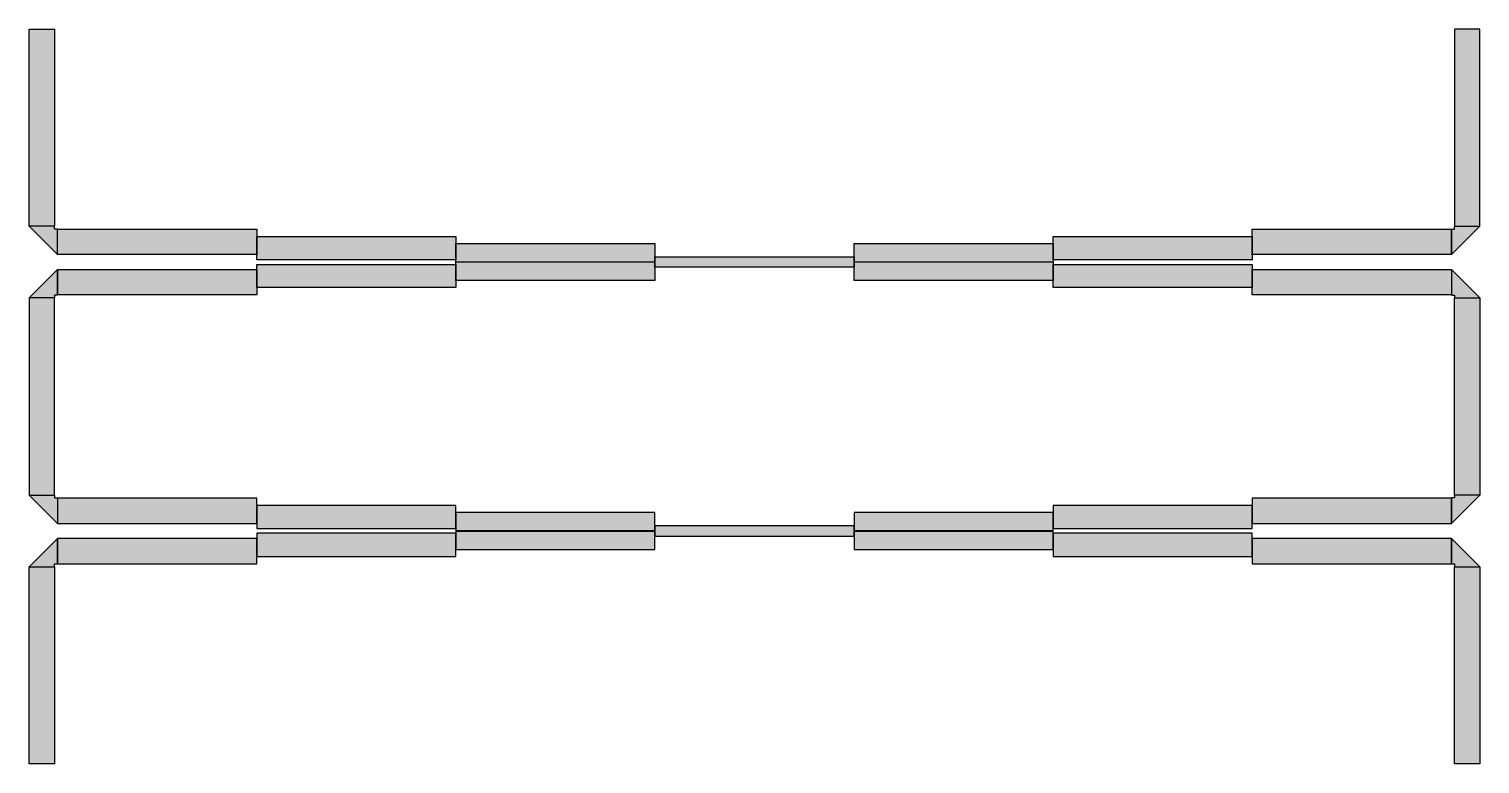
# Model space of a CAD drawing. Header units: millimetres. Extents: x -1.4 to 72.1, y -26.5 to 10.8.
import ezdxf

# ---------------------------------------------------------------- set-up
doc = ezdxf.new("R2010")
doc.units = ezdxf.units.MM
doc.header["$MEASUREMENT"] = 0
doc.layers.add('cond', color=3, linetype='Continuous', true_color=0x00ff00)
doc.layers.add('cond2', color=5, linetype='Continuous', true_color=0x0000ff)

# ---------------------------------------------------------------- blocks, each defined once
blk = doc.blocks.new('Coupler1_3dB_ads_tlines__SLIN__layout_TL4')
at = {"layer": 'cond2'}
blk.add_hatch(color=256, dxfattribs=at).paths.add_polyline_path([(0, -0.65), (0, 0.65), (10, 0.65), (10, -0.65)])
blk.add_lwpolyline([(0, -0.65), (0, 0.65), (10, 0.65), (10, -0.65), (0, -0.65)], close=True, dxfattribs=at)
blk = doc.blocks.new('Coupler1_3dB_ads_tlines__SMITER__layout_Bend6')
at = {"layer": 'cond2'}
blk.add_hatch(color=256, dxfattribs=at).paths.add_polyline_path([(0, 0.65), (0, -0.65), (1.447, 0.797), (0.147, 0.797), (0.147, 0.65)])
blk.add_lwpolyline([(0, 0.65), (0, -0.65), (1.447, 0.797), (0.147, 0.797), (0.147, 0.65), (0, 0.65)], close=True, dxfattribs=at)
blk = doc.blocks.new('Coupler1_3dB_ads_tlines__SLIN__layout_TL3')
at = {"layer": 'cond'}
blk.add_hatch(color=256, dxfattribs=at).paths.add_polyline_path([(0, -0.65), (0, 0.65), (10, 0.65), (10, -0.65)])
blk.add_lwpolyline([(0, -0.65), (0, 0.65), (10, 0.65), (10, -0.65), (0, -0.65)], close=True, dxfattribs=at)
blk = doc.blocks.new('Coupler1_3dB_ads_tlines__SMITER__layout_Bend5')
at = {"layer": 'cond'}
blk.add_hatch(color=256, dxfattribs=at).paths.add_polyline_path([(0, 0.65), (0, -0.65), (1.447, 0.797), (0.147, 0.797), (0.147, 0.65)])
blk.add_lwpolyline([(0, 0.65), (0, -0.65), (1.447, 0.797), (0.147, 0.797), (0.147, 0.65), (0, 0.65)], close=True, dxfattribs=at)
blk = doc.blocks.new('Coupler1_3dB_ads_tlines__SLIN__layout_TL6')
at = {"layer": 'cond2'}
blk.add_hatch(color=256, dxfattribs=at).paths.add_polyline_path([(0, -0.65), (0, 0.65), (10, 0.65), (10, -0.65)])
blk.add_lwpolyline([(0, -0.65), (0, 0.65), (10, 0.65), (10, -0.65), (0, -0.65)], close=True, dxfattribs=at)
blk = doc.blocks.new('Coupler1_3dB_ads_tlines__SMITER__layout_Bend8')
at = {"layer": 'cond2'}
blk.add_hatch(color=256, dxfattribs=at).paths.add_polyline_path([(0, 0.65), (0, -0.65), (1.447, 0.797), (0.147, 0.797), (0.147, 0.65)])
blk.add_lwpolyline([(0, 0.65), (0, -0.65), (1.447, 0.797), (0.147, 0.797), (0.147, 0.65), (0, 0.65)], close=True, dxfattribs=at)
blk = doc.blocks.new('Coupler1_3dB_ads_tlines__SMITER__layout_Bend1')
at = {"layer": 'cond'}
blk.add_hatch(color=256, dxfattribs=at).paths.add_polyline_path([(0, 0.65), (0, -0.65), (1.447, 0.797), (0.147, 0.797), (0.147, 0.65)])
blk.add_lwpolyline([(0, 0.65), (0, -0.65), (1.447, 0.797), (0.147, 0.797), (0.147, 0.65), (0, 0.65)], close=True, dxfattribs=at)
blk = doc.blocks.new('Coupler1_3dB_ads_tlines__SLIN__layout_TL1')
at = {"layer": 'cond'}
blk.add_hatch(color=256, dxfattribs=at).paths.add_polyline_path([(0, -0.65), (0, 0.65), (10, 0.65), (10, -0.65)])
blk.add_lwpolyline([(0, -0.65), (0, 0.65), (10, 0.65), (10, -0.65), (0, -0.65)], close=True, dxfattribs=at)
blk = doc.blocks.new('Coupler1_3dB_ads_tlines__SMITER__layout_Bend2')
at = {"layer": 'cond'}
blk.add_hatch(color=256, dxfattribs=at).paths.add_polyline_path([(0, 0.65), (0, -0.65), (1.447, 0.797), (0.147, 0.797), (0.147, 0.65)])
blk.add_lwpolyline([(0, 0.65), (0, -0.65), (1.447, 0.797), (0.147, 0.797), (0.147, 0.65), (0, 0.65)], close=True, dxfattribs=at)
blk = doc.blocks.new('Coupler1_3dB_ads_tlines__SLIN__layout_TL5')
at = {"layer": 'cond'}
blk.add_hatch(color=256, dxfattribs=at).paths.add_polyline_path([(0, -0.65), (0, 0.65), (10, 0.65), (10, -0.65)])
blk.add_lwpolyline([(0, -0.65), (0, 0.65), (10, 0.65), (10, -0.65), (0, -0.65)], close=True, dxfattribs=at)
blk = doc.blocks.new('Coupler1_3dB_ads_tlines__SMITER__layout_Bend7')
at = {"layer": 'cond'}
blk.add_hatch(color=256, dxfattribs=at).paths.add_polyline_path([(0, 0.65), (0, -0.65), (1.447, 0.797), (0.147, 0.797), (0.147, 0.65)])
blk.add_lwpolyline([(0, 0.65), (0, -0.65), (1.447, 0.797), (0.147, 0.797), (0.147, 0.65), (0, 0.65)], close=True, dxfattribs=at)
blk = doc.blocks.new('Coupler2_8dB_ads_tlines__SOCLIN__layout_CLin6')
at = {"layer": 'cond'}
blk.add_hatch(color=256, dxfattribs=at).paths.add_polyline_path([(0, -0.645), (0, 0.645), (10.1, 0.645), (10.1, -0.645)])
at = {"layer": 'cond2'}
blk.add_hatch(color=256, dxfattribs=at).paths.add_polyline_path([(0, -2.695), (0, -1.405), (10.1, -1.405), (10.1, -2.695)])
at = {"layer": 'cond'}
blk.add_lwpolyline([(0, -0.645), (0, 0.645), (10.1, 0.645), (10.1, -0.645), (0, -0.645)], close=True, dxfattribs=at)
at = {"layer": 'cond2'}
blk.add_lwpolyline([(0, -2.695), (0, -1.405), (10.1, -1.405), (10.1, -2.695), (0, -2.695)], close=True, dxfattribs=at)
blk = doc.blocks.new('Coupler2_8dB_ads_tlines__SOCLIN__layout_CLin4')
at = {"layer": 'cond'}
blk.add_hatch(color=256, dxfattribs=at).paths.add_polyline_path([(0, -0.585), (0, 0.585), (10.1, 0.585), (10.1, -0.585)])
at = {"layer": 'cond2'}
blk.add_hatch(color=256, dxfattribs=at).paths.add_polyline_path([(0, -1.995), (0, -0.825), (10.1, -0.825), (10.1, -1.995)])
at = {"layer": 'cond'}
blk.add_lwpolyline([(0, -0.585), (0, 0.585), (10.1, 0.585), (10.1, -0.585), (0, -0.585)], close=True, dxfattribs=at)
at = {"layer": 'cond2'}
blk.add_lwpolyline([(0, -1.995), (0, -0.825), (10.1, -0.825), (10.1, -1.995), (0, -1.995)], close=True, dxfattribs=at)
blk = doc.blocks.new('Coupler2_8dB_ads_tlines__SOCLIN__layout_CLin2')
at = {"layer": 'cond'}
blk.add_hatch(color=256, dxfattribs=at).paths.add_polyline_path([(0, -0.47), (0, 0.47), (10.1, 0.47), (10.1, -0.47)])
at = {"layer": 'cond2'}
blk.add_hatch(color=256, dxfattribs=at).paths.add_polyline_path([(0, -1.4), (0, -0.46), (10.1, -0.46), (10.1, -1.4)])
at = {"layer": 'cond'}
blk.add_lwpolyline([(0, -0.47), (0, 0.47), (10.1, 0.47), (10.1, -0.47), (0, -0.47)], close=True, dxfattribs=at)
at = {"layer": 'cond2'}
blk.add_lwpolyline([(0, -1.4), (0, -0.46), (10.1, -0.46), (10.1, -1.4), (0, -1.4)], close=True, dxfattribs=at)
blk = doc.blocks.new('Coupler2_8dB_ads_tlines__SBCLIN__layout_CLin1')
at = {"layer": 'cond'}
blk.add_hatch(color=256, dxfattribs=at).paths.add_polyline_path([(0, -0.26), (0, 0.26), (10.1, 0.26), (10.1, -0.26)])
at = {"layer": 'cond2'}
blk.add_hatch(color=256, dxfattribs=at).paths.add_polyline_path([(0, -0.26), (0, 0.26), (10.1, 0.26), (10.1, -0.26)])
at = {"layer": 'cond'}
blk.add_lwpolyline([(0, -0.26), (0, 0.26), (10.1, 0.26), (10.1, -0.26), (0, -0.26)], close=True, dxfattribs=at)
at = {"layer": 'cond2'}
blk.add_lwpolyline([(0, -0.26), (0, 0.26), (10.1, 0.26), (10.1, -0.26), (0, -0.26)], close=True, dxfattribs=at)
blk = doc.blocks.new('Coupler2_8dB_ads_tlines__SOCLIN__layout_CLin8')
at = {"layer": 'cond'}
blk.add_hatch(color=256, dxfattribs=at).paths.add_polyline_path([(0, -0.47), (0, 0.47), (10.1, 0.47), (10.1, -0.47)])
at = {"layer": 'cond2'}
blk.add_hatch(color=256, dxfattribs=at).paths.add_polyline_path([(0, -1.4), (0, -0.46), (10.1, -0.46), (10.1, -1.4)])
at = {"layer": 'cond'}
blk.add_lwpolyline([(0, -0.47), (0, 0.47), (10.1, 0.47), (10.1, -0.47), (0, -0.47)], close=True, dxfattribs=at)
at = {"layer": 'cond2'}
blk.add_lwpolyline([(0, -1.4), (0, -0.46), (10.1, -0.46), (10.1, -1.4), (0, -1.4)], close=True, dxfattribs=at)
blk = doc.blocks.new('Coupler2_8dB_ads_tlines__SOCLIN__layout_CLin9')
at = {"layer": 'cond'}
blk.add_hatch(color=256, dxfattribs=at).paths.add_polyline_path([(0, -0.585), (0, 0.585), (10.1, 0.585), (10.1, -0.585)])
at = {"layer": 'cond2'}
blk.add_hatch(color=256, dxfattribs=at).paths.add_polyline_path([(0, -1.995), (0, -0.825), (10.1, -0.825), (10.1, -1.995)])
at = {"layer": 'cond'}
blk.add_lwpolyline([(0, -0.585), (0, 0.585), (10.1, 0.585), (10.1, -0.585), (0, -0.585)], close=True, dxfattribs=at)
at = {"layer": 'cond2'}
blk.add_lwpolyline([(0, -1.995), (0, -0.825), (10.1, -0.825), (10.1, -1.995), (0, -1.995)], close=True, dxfattribs=at)
blk = doc.blocks.new('Coupler2_8dB_ads_tlines__SOCLIN__layout_CLin10')
at = {"layer": 'cond'}
blk.add_hatch(color=256, dxfattribs=at).paths.add_polyline_path([(0, -0.645), (0, 0.645), (10.1, 0.645), (10.1, -0.645)])
at = {"layer": 'cond2'}
blk.add_hatch(color=256, dxfattribs=at).paths.add_polyline_path([(0, -2.695), (0, -1.405), (10.1, -1.405), (10.1, -2.695)])
at = {"layer": 'cond'}
blk.add_lwpolyline([(0, -0.645), (0, 0.645), (10.1, 0.645), (10.1, -0.645), (0, -0.645)], close=True, dxfattribs=at)
at = {"layer": 'cond2'}
blk.add_lwpolyline([(0, -2.695), (0, -1.405), (10.1, -1.405), (10.1, -2.695), (0, -2.695)], close=True, dxfattribs=at)
blk = doc.blocks.new('Tandem_3dB_coupler_lib__Coupler2_8dB__layout')
for name, p in [('Coupler2_8dB_ads_tlines__SOCLIN__layout_CLin6', (0, 0)), ('Coupler2_8dB_ads_tlines__SOCLIN__layout_CLin4', (10.1, -0.32)), ('Coupler2_8dB_ads_tlines__SOCLIN__layout_CLin2', (20.2, -0.56)), ('Coupler2_8dB_ads_tlines__SBCLIN__layout_CLin1', (30.3, -1.025))]:
    blk.add_blockref(name, p)
at = {"rotation": 180}
for name, p in [('Coupler2_8dB_ads_tlines__SOCLIN__layout_CLin9', (60.6, -1.73)), ('Coupler2_8dB_ads_tlines__SOCLIN__layout_CLin10', (70.7, -2.05)), ('Coupler2_8dB_ads_tlines__SOCLIN__layout_CLin8', (50.5, -1.49))]:
    blk.add_blockref(name, p, dxfattribs=at)
blk = doc.blocks.new('Coupler1_3dB_ads_tlines__SMITER__layout_Bend4')
at = {"layer": 'cond2'}
blk.add_hatch(color=256, dxfattribs=at).paths.add_polyline_path([(0, 0.65), (0, -0.65), (1.447, 0.797), (0.147, 0.797), (0.147, 0.65)])
blk.add_lwpolyline([(0, 0.65), (0, -0.65), (1.447, 0.797), (0.147, 0.797), (0.147, 0.65), (0, 0.65)], close=True, dxfattribs=at)
blk = doc.blocks.new('Coupler1_3dB_ads_tlines__SLIN__layout_TL2')
at = {"layer": 'cond2'}
blk.add_hatch(color=256, dxfattribs=at).paths.add_polyline_path([(0, -0.65), (0, 0.65), (10, 0.65), (10, -0.65)])
blk.add_lwpolyline([(0, -0.65), (0, 0.65), (10, 0.65), (10, -0.65), (0, -0.65)], close=True, dxfattribs=at)
blk = doc.blocks.new('Coupler1_3dB_ads_tlines__SMITER__layout_Bend3')
at = {"layer": 'cond2'}
blk.add_hatch(color=256, dxfattribs=at).paths.add_polyline_path([(0, 0.65), (0, -0.65), (1.447, 0.797), (0.147, 0.797), (0.147, 0.65)])
blk.add_lwpolyline([(0, 0.65), (0, -0.65), (1.447, 0.797), (0.147, 0.797), (0.147, 0.65), (0, 0.65)], close=True, dxfattribs=at)

msp = doc.modelspace()

# ---------------------------------------------------------------- block references
for name, p, rotation in [('Coupler1_3dB_ads_tlines__SLIN__layout_TL3', (-0.797, 10.797), -90), ('Coupler1_3dB_ads_tlines__SMITER__layout_Bend5', (-0.797, 0.797), -90), ('Coupler1_3dB_ads_tlines__SMITER__layout_Bend1', (71.497, -2.847), 90), ('Coupler1_3dB_ads_tlines__SLIN__layout_TL1', (71.497, -2.847), -90), ('Coupler1_3dB_ads_tlines__SMITER__layout_Bend7', (0, -15.694), 180), ('Coupler1_3dB_ads_tlines__SMITER__layout_Bend8', (71.497, -16.491), 90), ('Coupler1_3dB_ads_tlines__SLIN__layout_TL5', (-0.797, -26.491), 90), ('Coupler1_3dB_ads_tlines__SLIN__layout_TL6', (71.497, -26.491), 90)]:
    msp.add_blockref(name, p, dxfattribs=dict(rotation=rotation))
at = {"yscale": -1}
for name, p, rotation in [('Coupler1_3dB_ads_tlines__SLIN__layout_TL4', (71.497, 10.797), -90), ('Coupler1_3dB_ads_tlines__SMITER__layout_Bend6', (71.497, 0.797), -90), ('Coupler1_3dB_ads_tlines__SMITER__layout_Bend3', (-0.797, -2.847), 90), ('Coupler1_3dB_ads_tlines__SLIN__layout_TL2', (-0.797, -2.847), -90)]:
    msp.add_blockref(name, p, dxfattribs=dict(at, rotation=rotation))
for name, p in [('Tandem_3dB_coupler_lib__Coupler2_8dB__layout', (0, 0)), ('Coupler1_3dB_ads_tlines__SMITER__layout_Bend2', (70.7, -13.644))]:
    msp.add_blockref(name, p)
at = {"xscale": -1}
msp.add_blockref('Coupler1_3dB_ads_tlines__SMITER__layout_Bend4', (0, -13.644), dxfattribs=at)
at = {"yscale": -1}
msp.add_blockref('Tandem_3dB_coupler_lib__Coupler2_8dB__layout', (0, -15.694), dxfattribs=at)

doc.saveas('drawing.dxf')
